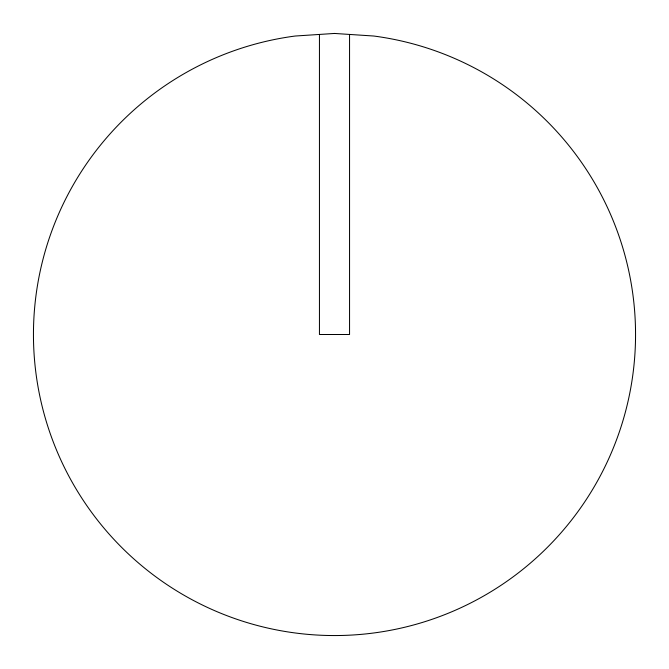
<?xml version="1.0" encoding="UTF-8"?>
<svg xmlns="http://www.w3.org/2000/svg" width="669" height="669" viewBox="0 0 669 669"><rect width="100%" height="100%" fill="white"/><g stroke="black" fill="none" stroke-linecap="round" stroke-linejoin="round"><path stroke-width="1" d="M349.553 34.437L349.553 334.5L319.447 334.5L319.447 34.437M334.5 33.45L295.205 36.026A301.05 301.05 0 0 0 80.598 496.256A301.05 301.05 0 0 0 588.402 496.256A301.05 301.05 0 0 0 373.795 36.026L334.5 33.45"/></g></svg>
